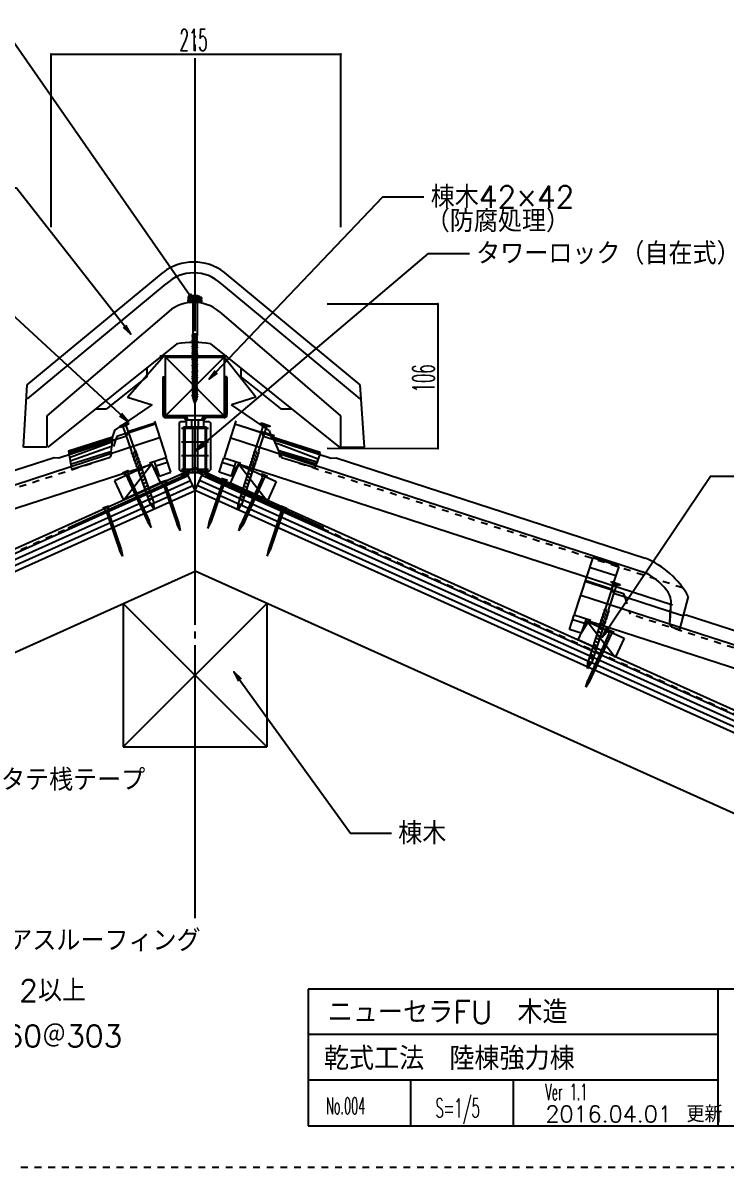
# Model space of a CAD drawing. Extents: x -1727 to 4652, y -2364 to 3340.
# Drawn here: x -845 to -331, y 0 to 838 of the extents above; entities that cross this region are included whole.
import ezdxf

# ---------------------------------------------------------------- set-up
doc = ezdxf.new("R2010")
doc.units = 0
doc.header["$LTSCALE"] = 5
for name, pattern in [('DASHDOT', [43, 40, -1, 1, -1]), ('DASHDOTX2', [63, 60, -1, 1, -1]), ('DASHED', [7, 6, -1]), ('DASHED2', [3, 2, -1]), ('DOT', [2, 1, -1])]:
    doc.linetypes.add(name, pattern=pattern)
for name, color, linetype in [('0-0', 7, 'CONTINUOUS'), ('0-1', 7, 'CONTINUOUS'), ('0-2', 7, 'CONTINUOUS'), ('0-3', 7, 'CONTINUOUS'), ('0-4', 7, 'CONTINUOUS'), ('0-A', 7, 'CONTINUOUS')]:
    doc.layers.add(name, color=color, linetype=linetype)
doc.styles.get("Standard").update_dxf_attribs({"font": 'txt.shx', "bigfont": 'extfont.shx'})

msp = doc.modelspace()

# ---------------------------------------------------------------- linework, layer by layer
at = {"layer": '0-0', "color": 7, "linetype": 'CONTINUOUS'}
for p, q in [((-636.506, 130.3427), (-636.506, 30.3427)), ((-36.506, 130.3427), (-636.506, 130.3427)), ((-336.506, 130.3427), (-336.506, 30.3427)), ((-336.506, 97.0093), (-636.506, 97.0093)), ((-336.506, 63.676), (-636.506, 63.676)), ((-561.506, 63.676), (-561.506, 30.3427)), ((-486.506, 63.676), (-486.506, 30.3427)), ((-636.506, 30.3427), (-36.506, 30.3427))]:
    msp.add_line(p, q, dxfattribs=at)
at = {"layer": '0-1', "color": 4, "linetype": 'DASHDOT'}
msp.add_line((-719.3386, 182.1867), (-719.3386, 828.4776), dxfattribs=at)
at = {"layer": '0-1', "color": 4, "linetype": 'CONTINUOUS'}
for p, q in [((-722.9117, 637.2697), (-724.0837, 636.8393)), ((-714.9115, 636.8709), (-723.9115, 636.8693)), ((-715.9118, 637.2709), (-722.9117, 637.2697)), ((-715.9118, 637.2709), (-714.7396, 636.8409)), ((-724.4115, 636.3694), (-724.4115, 636.1693)), ((-723.3365, 635.6694), (-724.3363, 635.1694)), ((-714.4864, 635.1712), (-724.3363, 635.1694)), ((-724.336, 633.6694), (-724.3363, 635.1694)), ((-714.4861, 633.6712), (-724.336, 633.6694)), ((-724.336, 633.6694), (-723.336, 633.1695)), ((-714.9113, 635.6709), (-723.9113, 635.6693)), ((-715.4859, 633.1709), (-723.336, 633.1695)), ((-721.2634, 634.9798), (-721.5623, 635.6697)), ((-721.0112, 634.3999), (-721.1361, 634.69)), ((-721.0112, 633.9898), (-721.0112, 634.3999)), ((-721.011, 633.1699), (-721.0111, 633.8299)), ((-721.011, 633.1699), (-721.007, 610.1698)), ((-717.8111, 634.4005), (-717.6411, 634.7905)), ((-717.8111, 634.1605), (-717.8111, 634.4005)), ((-717.8109, 633.1705), (-717.8111, 633.8506)), ((-717.8109, 633.1705), (-717.8068, 609.7204)), ((-717.5464, 635.0104), (-717.2603, 635.6705)), ((-715.4864, 635.6708), (-714.4864, 635.1712)), ((-714.4861, 633.6712), (-715.4859, 633.1709)), ((-714.4864, 635.1712), (-714.4861, 633.6712)), ((-714.4116, 636.3712), (-714.4116, 636.1711)), ((-721.3567, 609.8398), (-720.9419, 610.09)), ((-721.3567, 609.7498), (-720.3388, 610.0001)), ((-721.3567, 609.7498), (-721.3567, 609.8398)), ((-720.8688, 609.4601), (-721.3567, 609.7498)), ((-721.3565, 608.53), (-717.4566, 609.3107)), ((-721.3565, 608.6299), (-720.8687, 608.9099)), ((-721.3565, 608.53), (-721.3565, 608.6299)), ((-721.3565, 608.53), (-720.8686, 608.2499)), ((-721.3562, 606.9799), (-717.4563, 607.7606)), ((-721.3562, 607.0798), (-720.8685, 607.3601)), ((-721.3562, 606.9799), (-721.3562, 607.0798)), ((-721.3562, 606.9799), (-720.8684, 606.7001)), ((-721.356, 605.53), (-720.8682, 605.81)), ((-721.3559, 605.4298), (-721.356, 605.53)), ((-721.3559, 605.4298), (-717.4561, 606.2105)), ((-721.3559, 605.4298), (-720.8681, 605.15)), ((-721.3557, 603.88), (-717.4558, 604.6607)), ((-721.3557, 603.9799), (-720.8679, 604.2599)), ((-721.3557, 603.88), (-721.3557, 603.9799)), ((-721.3557, 603.88), (-720.8678, 603.5999)), ((-721.007, 610.1698), (-720.9419, 610.09)), ((-720.5737, 610.0001), (-720.9419, 610.09)), ((-720.8687, 608.9099), (-720.8689, 609.8)), ((-720.8688, 609.4601), (-719.8489, 610.0002)), ((-717.9439, 609.6904), (-720.8687, 608.9099)), ((-720.8686, 608.2499), (-717.9438, 609.0304)), ((-720.8685, 607.3601), (-720.8686, 608.2499)), ((-717.9436, 608.1406), (-720.8685, 607.3601)), ((-720.8684, 606.7001), (-717.9435, 607.4806)), ((-720.8682, 605.81), (-720.8684, 606.7001)), ((-717.9433, 606.5905), (-720.8682, 605.81)), ((-720.8681, 605.15), (-717.9432, 605.9305)), ((-720.8679, 604.2599), (-720.8681, 605.15)), ((-717.9431, 605.0404), (-720.8679, 604.2599)), ((-720.8678, 603.5999), (-717.943, 604.3804)), ((-720.8677, 602.7101), (-720.8678, 603.5999)), ((-717.9428, 603.4906), (-720.8677, 602.7101)), ((-717.8068, 610.0006), (-720.5737, 610.0001)), ((-717.9439, 609.6904), (-717.4566, 609.4106)), ((-717.4566, 609.3107), (-717.9438, 609.0304)), ((-717.9436, 608.1406), (-717.9438, 609.0304)), ((-717.9436, 608.1406), (-717.4564, 607.8605)), ((-717.4563, 607.7606), (-717.9435, 607.4806)), ((-717.9433, 606.5905), (-717.9435, 607.4806)), ((-717.9433, 606.5905), (-717.4561, 606.3107)), ((-717.4561, 606.2105), (-717.9432, 605.9305)), ((-717.9431, 605.0404), (-717.9432, 605.9305)), ((-717.9431, 605.0404), (-717.4558, 604.7606)), ((-717.4558, 604.6607), (-717.943, 604.3804)), ((-717.9428, 603.4906), (-717.943, 604.3804)), ((-717.9428, 603.4906), (-717.4555, 603.2105)), ((-717.4566, 609.4106), (-717.4566, 609.3107)), ((-717.4564, 607.8605), (-717.4563, 607.7606)), ((-717.4561, 606.3107), (-717.4561, 606.2105)), ((-717.4558, 604.7606), (-717.4558, 604.6607)), ((-721.3554, 602.3299), (-717.4555, 603.1106)), ((-721.3554, 602.4298), (-720.8677, 602.7101)), ((-721.3554, 602.3299), (-721.3554, 602.4298)), ((-721.3554, 602.3299), (-720.8675, 602.0501)), ((-721.3551, 600.7798), (-717.4553, 601.5605)), ((-721.3551, 600.88), (-720.8674, 601.16)), ((-721.3551, 600.7798), (-721.3551, 600.88)), ((-721.3551, 600.7798), (-720.8673, 600.5)), ((-721.3549, 599.3299), (-720.8671, 599.6099)), ((-721.3548, 599.23), (-721.3549, 599.3299)), ((-721.3548, 599.23), (-717.455, 600.0107)), ((-721.3548, 599.23), (-720.867, 598.9499)), ((-721.3546, 597.6799), (-717.4547, 598.4606)), ((-721.3546, 597.7798), (-720.8668, 598.0601)), ((-721.3546, 597.6799), (-721.3546, 597.7798)), ((-721.3546, 597.6799), (-720.8667, 597.4001)), ((-721.3543, 596.1298), (-717.4544, 596.9105)), ((-721.3543, 596.23), (-720.8666, 596.51)), ((-721.3543, 596.1298), (-721.3543, 596.23)), ((-721.3543, 596.1298), (-720.8664, 595.85)), ((-721.354, 594.58), (-717.4542, 595.3607)), ((-721.354, 594.6799), (-720.8663, 594.9599)), ((-720.8675, 602.0501), (-717.9427, 602.8306)), ((-720.8674, 601.16), (-720.8675, 602.0501)), ((-717.9425, 601.9405), (-720.8674, 601.16)), ((-720.8673, 600.5), (-717.9424, 601.2805)), ((-720.8671, 599.6099), (-720.8673, 600.5)), ((-717.9422, 600.3904), (-720.8671, 599.6099)), ((-720.867, 598.9499), (-717.9421, 599.7304)), ((-720.8668, 598.0601), (-720.867, 598.9499)), ((-717.942, 598.8406), (-720.8668, 598.0601)), ((-720.8667, 597.4001), (-717.9419, 598.1806)), ((-720.8666, 596.51), (-720.8667, 597.4001)), ((-717.9417, 597.2905), (-720.8666, 596.51)), ((-720.8664, 595.85), (-717.9416, 596.6305)), ((-720.8663, 594.9599), (-720.8664, 595.85)), ((-717.9414, 595.7404), (-720.8663, 594.9599)), ((-720.8662, 594.2999), (-717.9413, 595.0804)), ((-717.4555, 603.1106), (-717.9427, 602.8306)), ((-717.9425, 601.9405), (-717.9427, 602.8306)), ((-717.9425, 601.9405), (-717.4553, 601.6607)), ((-717.4553, 601.5605), (-717.9424, 601.2805)), ((-717.9422, 600.3904), (-717.9424, 601.2805)), ((-717.9422, 600.3904), (-717.455, 600.1007)), ((-717.455, 600.0107), (-717.9421, 599.7304)), ((-717.942, 598.8406), (-717.9421, 599.7304)), ((-717.942, 598.8406), (-717.4547, 598.5506)), ((-717.4547, 598.4606), (-717.9419, 598.1806)), ((-717.9417, 597.2905), (-717.9419, 598.1806)), ((-717.9417, 597.2905), (-717.4544, 597.0005)), ((-717.4544, 596.9105), (-717.9416, 596.6305)), ((-717.9414, 595.7404), (-717.9416, 596.6305)), ((-717.9414, 595.7404), (-717.4542, 595.4507)), ((-717.4542, 595.3607), (-717.9413, 595.0804)), ((-717.9412, 594.1906), (-717.9413, 595.0804)), ((-717.4555, 603.2105), (-717.4555, 603.1106)), ((-717.4553, 601.6607), (-717.4553, 601.5605)), ((-717.455, 600.1007), (-717.455, 600.0107)), ((-717.4547, 598.5506), (-717.4547, 598.4606)), ((-717.4544, 597.0005), (-717.4544, 596.9105)), ((-717.4542, 595.4507), (-717.4542, 595.3607)), ((-721.354, 594.58), (-721.354, 594.6799)), ((-721.354, 594.58), (-720.8662, 594.2999)), ((-721.3538, 593.1298), (-720.866, 593.4101)), ((-721.3537, 593.0299), (-721.3538, 593.1298)), ((-721.3537, 593.0299), (-717.4539, 593.8106)), ((-721.3537, 593.0299), (-720.8659, 592.7501)), ((-721.3535, 591.4798), (-717.4536, 592.2605)), ((-721.3535, 591.58), (-720.8657, 591.86)), ((-721.3535, 591.4798), (-721.3535, 591.58)), ((-721.3535, 591.4798), (-720.8656, 591.2)), ((-721.3532, 589.93), (-717.4533, 590.7107)), ((-721.3532, 590.0299), (-720.8655, 590.3099)), ((-721.3532, 589.93), (-721.3532, 590.0299)), ((-721.3532, 589.93), (-720.8654, 589.6499)), ((-721.3529, 588.3799), (-717.4531, 589.1606)), ((-721.3529, 588.4798), (-720.8652, 588.7601)), ((-721.3529, 588.3799), (-721.3529, 588.4798)), ((-721.3529, 588.3799), (-720.8651, 588.1001)), ((-721.3527, 586.8298), (-717.4528, 587.6105)), ((-721.3527, 586.93), (-720.8649, 587.21)), ((-721.3527, 586.8298), (-721.3527, 586.93)), ((-721.3527, 586.8298), (-720.8648, 586.55)), ((-720.866, 593.4101), (-720.8662, 594.2999)), ((-717.9412, 594.1906), (-720.866, 593.4101)), ((-720.8659, 592.7501), (-717.941, 593.5306)), ((-720.8657, 591.86), (-720.8659, 592.7501)), ((-717.9409, 592.6405), (-720.8657, 591.86)), ((-720.8656, 591.2), (-717.9408, 591.9706)), ((-720.8655, 590.3099), (-720.8656, 591.2)), ((-717.9406, 591.0805), (-720.8655, 590.3099)), ((-720.8654, 589.6499), (-717.9405, 590.4205)), ((-720.8652, 588.7601), (-720.8654, 589.6499)), ((-717.9403, 589.5304), (-720.8652, 588.7601)), ((-720.8651, 588.1001), (-717.9402, 588.8704)), ((-720.8649, 587.21), (-720.8651, 588.1001)), ((-717.9401, 587.9806), (-720.8649, 587.21)), ((-720.8648, 586.55), (-717.9399, 587.3206)), ((-720.8646, 585.6599), (-720.8648, 586.55)), ((-717.9412, 594.1906), (-717.4539, 593.9006)), ((-717.4539, 593.8106), (-717.941, 593.5306)), ((-717.9409, 592.6405), (-717.941, 593.5306)), ((-717.9409, 592.6405), (-717.4536, 592.3505)), ((-717.4536, 592.2605), (-717.9408, 591.9706)), ((-717.9406, 591.0805), (-717.9408, 591.9706)), ((-717.9406, 591.0805), (-717.4534, 590.8007)), ((-717.4533, 590.7107), (-717.9405, 590.4205)), ((-717.9403, 589.5304), (-717.9405, 590.4205)), ((-717.9403, 589.5304), (-717.4531, 589.2506)), ((-717.4531, 589.1606), (-717.9402, 588.8704)), ((-717.9401, 587.9806), (-717.9402, 588.8704)), ((-717.9401, 587.9806), (-717.4528, 587.7005)), ((-717.4528, 587.6105), (-717.9399, 587.3206)), ((-717.9398, 586.4305), (-717.9399, 587.3206)), ((-717.4539, 593.9006), (-717.4539, 593.8106)), ((-717.4536, 592.3505), (-717.4536, 592.2605)), ((-717.4534, 590.8007), (-717.4533, 590.7107)), ((-717.4531, 589.2506), (-717.4531, 589.1606)), ((-717.4528, 587.7005), (-717.4528, 587.6105)), ((-721.3524, 585.28), (-717.4525, 586.0607)), ((-721.3524, 585.3799), (-720.8646, 585.6599)), ((-721.3524, 585.28), (-721.3524, 585.3799)), ((-721.3524, 585.28), (-720.8645, 584.9999)), ((-717.4523, 584.6006), (-721.3521, 583.8298)), ((-721.3521, 583.8298), (-720.8644, 584.1101)), ((-721.3521, 583.7299), (-721.3521, 583.8298)), ((-721.3521, 583.7299), (-720.8643, 583.4501)), ((-717.452, 583.0505), (-721.3519, 582.28)), ((-721.3519, 582.28), (-720.8641, 582.56)), ((-721.3518, 582.1798), (-721.3519, 582.28)), ((-721.3518, 582.1798), (-720.864, 581.9)), ((-721.3516, 580.63), (-717.4517, 581.4005)), ((-721.3516, 580.7299), (-720.8638, 581.0099)), ((-721.3516, 580.63), (-721.3516, 580.7299)), ((-721.3516, 580.63), (-720.8637, 580.3499)), ((-721.3513, 579.0799), (-717.4514, 579.8507)), ((-721.3513, 579.1798), (-720.8636, 579.4601)), ((-721.3513, 579.0799), (-721.3513, 579.1798)), ((-721.3513, 579.0799), (-720.8634, 578.8001)), ((-717.4512, 578.4005), (-721.351, 577.63)), ((-717.9398, 586.4305), (-720.8646, 585.6599)), ((-720.8645, 584.9999), (-717.9397, 585.7705)), ((-720.8644, 584.1101), (-720.8645, 584.9999)), ((-717.9395, 584.8804), (-720.8644, 584.1101)), ((-720.8643, 583.4501), (-717.9394, 584.2204)), ((-720.8641, 582.56), (-720.8643, 583.4501)), ((-717.9392, 583.3306), (-720.8641, 582.56)), ((-720.864, 581.9), (-717.9391, 582.6706)), ((-720.8638, 581.0099), (-720.864, 581.9)), ((-717.939, 581.7805), (-720.8638, 581.0099)), ((-720.8637, 580.3499), (-717.9388, 581.1205)), ((-720.8636, 579.4601), (-720.8637, 580.3499)), ((-717.9387, 580.2304), (-720.8636, 579.4601)), ((-720.8634, 578.8001), (-717.9386, 579.5704)), ((-720.8633, 577.91), (-720.8634, 578.8001)), ((-717.9384, 578.6806), (-720.8633, 577.91)), ((-717.9398, 586.4305), (-717.4525, 586.1507)), ((-717.4525, 586.0607), (-717.9397, 585.7705)), ((-717.9395, 584.8804), (-717.9397, 585.7705)), ((-717.9395, 584.8804), (-717.4523, 584.6006)), ((-717.4522, 584.5106), (-717.9394, 584.2204)), ((-717.9392, 583.3306), (-717.9394, 584.2204)), ((-717.9392, 583.3306), (-717.452, 583.0505)), ((-717.452, 582.9506), (-717.9391, 582.6706)), ((-717.939, 581.7805), (-717.9391, 582.6706)), ((-717.939, 581.7805), (-717.4517, 581.5007)), ((-717.4517, 581.4005), (-717.9388, 581.1205)), ((-717.9387, 580.2304), (-717.9388, 581.1205)), ((-717.9387, 580.2304), (-717.4514, 579.9506)), ((-717.4514, 579.8507), (-717.9386, 579.5704)), ((-717.9384, 578.6806), (-717.9386, 579.5704)), ((-717.9384, 578.6806), (-717.4512, 578.4005)), ((-717.4511, 578.3006), (-717.9383, 578.0206)), ((-717.4525, 586.1507), (-717.4525, 586.0607)), ((-717.4523, 584.6006), (-717.4522, 584.5106)), ((-717.452, 583.0505), (-717.452, 582.9506)), ((-717.4517, 581.5007), (-717.4517, 581.4005)), ((-717.4514, 579.9506), (-717.4514, 579.8507)), ((-717.4512, 578.4005), (-717.4511, 578.3006)), ((-721.351, 577.63), (-720.8633, 577.91)), ((-721.351, 577.5298), (-721.351, 577.63)), ((-721.351, 577.5298), (-720.8632, 577.25)), ((-717.4509, 576.8507), (-721.3508, 576.0799)), ((-721.3508, 576.0799), (-720.863, 576.3599)), ((-721.3507, 575.98), (-721.3508, 576.0799)), ((-721.3507, 575.98), (-720.8629, 575.6999)), ((-717.4506, 575.3006), (-721.3505, 574.5298)), ((-721.3505, 574.5298), (-720.8627, 574.8101)), ((-721.3505, 574.4299), (-721.3505, 574.5298)), ((-721.3505, 574.4299), (-720.8626, 574.1501)), ((-717.4503, 573.7505), (-721.3502, 572.98)), ((-721.3502, 572.98), (-720.8625, 573.26)), ((-721.3502, 572.8798), (-721.3502, 572.98)), ((-721.3502, 572.8798), (-720.8623, 572.6)), ((-721.3499, 571.33), (-717.4501, 572.1005)), ((-721.3499, 571.4299), (-720.8622, 571.7099)), ((-721.3499, 571.33), (-721.3499, 571.4299)), ((-721.3499, 571.33), (-720.8621, 571.0499)), ((-721.3497, 569.8798), (-720.8619, 570.1601)), ((-721.3496, 569.7799), (-721.3497, 569.8798)), ((-721.3496, 569.7799), (-717.4498, 570.5507)), ((-720.8632, 577.25), (-717.9383, 578.0206)), ((-720.863, 576.3599), (-720.8632, 577.25)), ((-717.9381, 577.1305), (-720.863, 576.3599)), ((-720.8629, 575.6999), (-717.938, 576.4705)), ((-720.8627, 574.8101), (-720.8629, 575.6999)), ((-717.9379, 575.5804), (-720.8627, 574.8101)), ((-720.8626, 574.1501), (-717.9378, 574.9204)), ((-720.8625, 573.26), (-720.8626, 574.1501)), ((-717.9376, 574.0306), (-720.8625, 573.26)), ((-720.8623, 572.6), (-717.9375, 573.3706)), ((-720.8622, 571.7099), (-720.8623, 572.6)), ((-717.9373, 572.4805), (-720.8622, 571.7099)), ((-720.8621, 571.0499), (-717.9372, 571.8205)), ((-720.8619, 570.1601), (-720.8621, 571.0499)), ((-717.937, 570.9304), (-720.8619, 570.1601)), ((-720.8618, 569.5001), (-717.9369, 570.2704)), ((-717.9381, 577.1305), (-717.9383, 578.0206)), ((-717.9381, 577.1305), (-717.4509, 576.8507)), ((-717.4509, 576.7505), (-717.938, 576.4705)), ((-717.9379, 575.5804), (-717.938, 576.4705)), ((-717.9379, 575.5804), (-717.4506, 575.3006)), ((-717.4506, 575.2007), (-717.9378, 574.9204)), ((-717.9376, 574.0306), (-717.9378, 574.9204)), ((-717.9376, 574.0306), (-717.4503, 573.7505)), ((-717.4503, 573.6506), (-717.9375, 573.3706)), ((-717.9373, 572.4805), (-717.9375, 573.3706)), ((-717.9373, 572.4805), (-717.4501, 572.2007)), ((-717.4501, 572.1005), (-717.9372, 571.8205)), ((-717.937, 570.9304), (-717.9372, 571.8205)), ((-717.937, 570.9304), (-717.4498, 570.6506)), ((-717.4498, 570.5507), (-717.9369, 570.2704)), ((-717.9368, 569.3806), (-717.9369, 570.2704)), ((-717.4509, 576.8507), (-717.4509, 576.7505)), ((-717.4506, 575.3006), (-717.4506, 575.2007)), ((-717.4503, 573.7505), (-717.4503, 573.6506)), ((-717.4501, 572.2007), (-717.4501, 572.1005)), ((-717.4498, 570.6506), (-717.4498, 570.5507)), ((-721.3496, 569.7799), (-720.8618, 569.5001)), ((-717.4495, 569.0006), (-721.3494, 568.2298)), ((-721.3494, 568.33), (-720.8586, 568.61)), ((-721.3494, 568.2298), (-721.3494, 568.33)), ((-721.3494, 568.2298), (-720.8603, 567.95)), ((-717.4492, 567.4505), (-721.3491, 566.68)), ((-721.3491, 566.77), (-720.8584, 567.0599)), ((-721.3491, 566.68), (-721.3491, 566.77)), ((-721.3491, 566.68), (-720.86, 566.3999)), ((-721.3488, 565.1299), (-717.449, 565.9007)), ((-721.3488, 565.2199), (-720.8581, 565.5101)), ((-721.3488, 565.1299), (-721.3488, 565.2199)), ((-721.3488, 565.1299), (-720.8598, 564.8501)), ((-721.2226, 563.6098), (-720.7347, 563.33)), ((-717.4487, 564.3506), (-721.2118, 563.5999)), ((-720.8608, 563.96), (-721.2118, 563.6998)), ((-721.2118, 563.5999), (-721.2118, 563.6998)), ((-720.8616, 568.61), (-720.8618, 569.5001)), ((-717.9368, 569.3806), (-720.8616, 568.61)), ((-720.8615, 567.95), (-717.9367, 568.7206)), ((-720.8615, 567.95), (-720.8614, 567.0599)), ((-717.9365, 567.8305), (-720.8614, 567.0599)), ((-720.8612, 566.3999), (-717.9364, 567.1705)), ((-720.8612, 566.3999), (-720.8611, 565.5101)), ((-720.8611, 565.5101), (-717.9362, 566.2804)), ((-720.861, 564.8501), (-717.9361, 565.6204)), ((-720.8608, 563.96), (-720.861, 564.8501)), ((-717.936, 564.7306), (-720.8608, 563.96)), ((-720.7356, 563.33), (-717.9358, 564.0706)), ((-720.3844, 562.3601), (-720.7356, 563.33)), ((-720.3844, 562.3601), (-720.5554, 562.1801)), ((-720.5173, 562.0901), (-720.5554, 562.1801)), ((-717.7664, 562.7905), (-720.5173, 562.0901)), ((-720.1023, 561.5901), (-720.5173, 562.0901)), ((-718.1337, 563.1303), (-720.3844, 562.3601)), ((-718.4584, 562.3905), (-720.1023, 561.5901)), ((-719.3979, 559.6603), (-720.1023, 561.5901)), ((-718.3865, 562.4403), (-719.3979, 559.6603)), ((-717.7664, 562.7905), (-718.4584, 562.3905)), ((-717.9966, 563.5105), (-718.1337, 563.1303)), ((-717.7235, 562.9006), (-718.1337, 563.1303)), ((-717.4495, 569.0006), (-717.9406, 568.7206)), ((-717.4492, 567.4505), (-717.9403, 567.1705)), ((-717.449, 565.9007), (-717.94, 565.6204)), ((-717.4487, 564.3506), (-717.9397, 564.0706)), ((-717.4495, 569.1005), (-717.9377, 569.3806)), ((-717.4493, 567.5507), (-717.9374, 567.8305)), ((-717.449, 566.0006), (-717.9371, 566.2804)), ((-717.4487, 564.4505), (-717.9369, 564.7306)), ((-717.9365, 567.8305), (-717.9367, 568.7206)), ((-717.9362, 566.2804), (-717.9364, 567.1705)), ((-717.936, 564.7306), (-717.9361, 565.6204)), ((-717.9358, 564.0706), (-717.9358, 563.8504)), ((-717.7235, 562.9006), (-717.7664, 562.7905)), ((-717.4495, 569.1005), (-717.4495, 569.0006)), ((-717.4493, 567.5507), (-717.4492, 567.4505)), ((-717.449, 566.0006), (-717.449, 565.9007)), ((-717.4487, 564.4505), (-717.4487, 564.3506)), ((-719.3979, 559.6603), (-719.0229, 560.1704)), ((-719.0229, 560.1704), (-719.092, 560.5004)), ((-768.0865, 544.9639), (-774.5138, 542.6828)), ((-767.8225, 544.2203), (-768.0865, 544.9639)), ((-671.1924, 544.1903), (-670.9492, 544.941)), ((-670.9492, 544.941), (-664.4609, 542.8396)), ((-774.5138, 542.6828), (-774.2498, 541.9391)), ((-774.2498, 541.9391), (-767.8225, 544.2203)), ((-772.0735, 542.3335), (-772.7973, 542.4546)), ((-772.0735, 542.3335), (-772.7973, 542.4546)), ((-769.7597, 543.1547), (-772.0735, 542.3335)), ((-765.5857, 524.0541), (-772.0735, 542.3335)), ((-769.7597, 543.1547), (-769.2751, 543.7048)), ((-763.2722, 524.8762), (-769.7597, 543.1547)), ((-675.2025, 524.7271), (-669.2263, 543.179)), ((-672.867, 523.9696), (-666.8906, 542.4225)), ((-664.7041, 542.0889), (-671.1924, 544.1903)), ((-669.2263, 543.179), (-669.7261, 543.7154)), ((-669.2263, 543.179), (-666.8906, 542.4225)), ((-666.8906, 542.4225), (-666.1704, 542.5638)), ((-666.8906, 542.4225), (-666.1704, 542.5638)), ((-664.4609, 542.8396), (-664.7041, 542.0889)), ((-765.5396, 524.1238), (-765.8719, 523.3881)), ((-763.2722, 524.8762), (-765.0237, 520.9982)), ((-762.4213, 522.4788), (-764.1728, 518.6009)), ((-762.4213, 522.4788), (-764.1728, 518.6009)), ((-761.5705, 520.0816), (-763.322, 516.2037)), ((-761.5705, 520.0816), (-763.322, 516.2037)), ((-676.7701, 519.8869), (-674.9113, 516.0593)), ((-676.7701, 519.8869), (-674.9113, 516.0593)), ((-675.9863, 522.307), (-674.1275, 518.4793)), ((-675.9863, 522.307), (-674.1275, 518.4793)), ((-675.2025, 524.7271), (-673.3438, 520.8993)), ((-672.9151, 524.0381), (-672.5624, 523.3119)), ((-760.7196, 517.6843), (-762.4711, 513.8063)), ((-760.7196, 517.6843), (-762.4711, 513.8063)), ((-759.8688, 515.2869), (-761.6203, 511.409)), ((-759.8688, 515.2869), (-761.6203, 511.409)), ((-761.4483, 510.4417), (-758.0235, 511.6572)), ((-761.3757, 511.4674), (-752.1401, 485.4458)), ((-757.9884, 511.3824), (-761.0402, 509.3206)), ((-759.0179, 512.8896), (-759.8706, 511.0016)), ((-759.0179, 512.8896), (-759.8706, 511.0016)), ((-758.7484, 512.3999), (-749.5127, 486.3783)), ((-679.3773, 512.1296), (-687.8851, 485.8611)), ((-676.7251, 511.2706), (-685.2328, 485.0021)), ((-676.6239, 510.2474), (-680.0812, 511.3671)), ((-679.1215, 512.6267), (-678.2166, 510.7632)), ((-679.1215, 512.6267), (-678.2166, 510.7632)), ((-678.3377, 515.0467), (-676.479, 511.2191)), ((-678.3377, 515.0467), (-676.479, 511.2191)), ((-677.5539, 517.4669), (-675.6952, 513.6391)), ((-677.5539, 517.4669), (-675.6952, 513.6391)), ((-772.4116, 508.4082), (-768.0468, 510.4054)), ((-772.4116, 508.4082), (-770.0336, 507.2969)), ((-770.0336, 507.2969), (-754.2229, 472.7423)), ((-768.7605, 507.8794), (-768.0468, 510.4054)), ((-768.7605, 507.8794), (-752.9498, 473.3248)), ((-757.1486, 509.0164), (-760.2005, 506.9546)), ((-756.3089, 506.6504), (-759.3607, 504.5886)), ((-755.4691, 504.2844), (-758.521, 502.2227)), ((-669.9324, 505.2231), (-685.7431, 470.6685)), ((-668.6594, 504.6406), (-684.4701, 470.086)), ((-682.4294, 503.926), (-679.3213, 501.9501)), ((-681.6558, 506.3145), (-678.5478, 504.3385)), ((-680.8823, 508.7029), (-677.7742, 506.7269)), ((-680.1087, 511.0914), (-677.0006, 509.1154)), ((-666.2814, 505.7519), (-670.6461, 507.7491)), ((-669.9324, 505.2231), (-670.6461, 507.7491)), ((-666.2814, 505.7519), (-668.6594, 504.6406)), ((-754.6294, 501.9184), (-757.6813, 499.8567)), ((-753.7896, 499.5524), (-756.8415, 497.4907)), ((-752.9499, 497.1865), (-756.0018, 495.1247)), ((-752.1102, 494.8205), (-755.162, 492.7587)), ((-742.456, 499.9921), (-732.4956, 470.6362)), ((-741.1309, 500.443), (-731.1706, 471.0861)), ((-699.0785, 502.0577), (-709.0441, 472.7026)), ((-697.7535, 501.6066), (-707.7192, 472.2525)), ((-685.5236, 494.3723), (-682.4156, 492.3963)), ((-684.7501, 496.7608), (-681.642, 494.7848)), ((-683.9765, 499.1491), (-680.8684, 497.1732)), ((-683.203, 501.5376), (-680.0949, 499.5617)), ((-751.2704, 492.4545), (-754.3223, 490.3927)), ((-750.4307, 490.0885), (-753.4825, 488.0267)), ((-749.2225, 481.6192), (-749.5976, 486.3479)), ((-687.0708, 489.5954), (-683.9627, 487.6194)), ((-686.2972, 491.9839), (-683.1891, 490.0079)), ((-784.6667, 481.1867), (-774.7063, 451.8308)), ((-783.3416, 481.6376), (-773.3813, 452.2807)), ((-749.2225, 481.6192), (-751.9114, 485.5267)), ((-750.4852, 485.177), (-749.2225, 481.6192)), ((-688.0428, 481.0958), (-687.7994, 485.833)), ((-688.0428, 481.0958), (-685.4636, 485.0766)), ((-686.8796, 484.6873), (-688.0428, 481.0958)), ((-655.6773, 481.7202), (-665.643, 452.3651)), ((-654.3523, 481.2691), (-664.318, 451.915)), ((-754.2229, 472.7423), (-751.506, 468.4869)), ((-751.506, 468.4869), (-752.9498, 473.3248)), ((-730.227, 466.126), (-732.4956, 470.6362)), ((-731.1706, 471.0861), (-730.227, 466.126)), ((-709.0441, 472.7026), (-709.9886, 467.7427)), ((-709.9886, 467.7427), (-707.7192, 472.2525)), ((-687.1869, 465.8306), (-685.7431, 470.6685)), ((-684.4701, 470.086), (-687.1869, 465.8306)), ((-772.4377, 447.3206), (-774.7063, 451.8308)), ((-773.3813, 452.2807), (-772.4377, 447.3206)), ((-665.643, 452.3651), (-666.5874, 447.4052)), ((-666.5874, 447.4052), (-664.318, 451.915)), ((-414.762, 428.1093), (-414.5138, 428.8583)), ((-408.2881, 425.964), (-414.762, 428.1093)), ((-414.5138, 428.8583), (-408.0399, 426.7131)), ((-412.8029, 427.0847), (-413.299, 427.6245)), ((-418.9038, 408.6736), (-412.8029, 427.0847)), ((-416.5735, 407.9004), (-410.4723, 426.3124)), ((-412.8029, 427.0847), (-410.4723, 426.3124)), ((-410.4723, 426.3124), (-409.7512, 426.4488)), ((-410.4723, 426.3124), (-409.7512, 426.4488)), ((-408.0399, 426.7131), (-408.2881, 425.964)), ((-420.5041, 403.8442), (-418.6713, 400.004)), ((-420.5041, 403.8442), (-418.6713, 400.004)), ((-419.7039, 406.2589), (-417.8711, 402.4187)), ((-419.7039, 406.2589), (-417.8711, 402.4187)), ((-418.9038, 408.6736), (-417.071, 404.8334)), ((-416.6211, 407.9692), (-416.2733, 407.2406)), ((-423.1637, 396.1047), (-431.8491, 369.8944)), ((-420.5174, 395.2278), (-429.2027, 369.0175)), ((-423.9021, 395.0714), (-420.8075, 393.0745)), ((-420.4231, 394.2039), (-423.8728, 395.347)), ((-422.9046, 396.6001), (-422.0123, 394.7305)), ((-422.9046, 396.6001), (-422.0123, 394.7305)), ((-422.1044, 399.0147), (-420.2716, 395.1746)), ((-422.1044, 399.0147), (-420.2716, 395.1746)), ((-421.3042, 401.4295), (-419.4715, 397.5893)), ((-421.3042, 401.4295), (-419.4715, 397.5893)), ((-416.0796, 390.9155), (-431.8903, 356.3609)), ((-414.8066, 390.333), (-430.6173, 355.7784)), ((-427.061, 385.5388), (-423.9663, 383.5419)), ((-426.2713, 387.922), (-423.1766, 385.9251)), ((-425.4816, 390.3051), (-422.3869, 388.3081)), ((-424.6919, 392.6883), (-421.5972, 390.6913)), ((-412.4286, 391.4443), (-416.7933, 393.4415)), ((-416.0796, 390.9155), (-416.7933, 393.4415)), ((-412.4286, 391.4443), (-414.8066, 390.333)), ((-429.4301, 378.3894), (-426.3355, 376.3924)), ((-428.6404, 380.7726), (-425.5458, 378.7756)), ((-427.8507, 383.1556), (-424.756, 381.1587)), ((-432.039, 365.1302), (-431.7636, 369.8657)), ((-432.039, 365.1302), (-429.433, 369.0934)), ((-430.8515, 368.7138), (-432.039, 365.1302)), ((-431.0095, 373.6231), (-427.9149, 371.6261)), ((-430.2198, 376.0062), (-427.1252, 374.0092)), ((-433.3342, 351.523), (-431.8903, 356.3609)), ((-430.6173, 355.7784), (-433.3342, 351.523))]:
    msp.add_line(p, q, dxfattribs=at)
at = {"layer": '0-1', "color": 7, "linetype": 'CONTINUOUS'}
for p, q in [((-768.6896, 563.8879), (-741.9528, 594.3539)), ((-745.1398, 594.1798), (-696.1443, 594.1843)), ((-697.9601, 593.1548), (-740.9601, 550.1548)), ((-740.9601, 593.1548), (-697.9601, 550.1548)), ((-674.7204, 563.8964), (-697.9601, 593.1548)), ((-768.6896, 563.8879), (-750.784, 558.2731)), ((-674.7204, 563.8964), (-692.625, 558.2784)), ((-778.3148, 539.4743), (-750.784, 558.2731)), ((-665.0907, 539.4846), (-692.625, 558.2784)), ((-778.3148, 539.4743), (-780.506, 532.9146)), ((-665.0907, 539.4846), (-663.198, 533.3571)), ((-812.0425, 524.4499), (-779.7387, 534.8288)), ((-812.0425, 523.7798), (-779.7387, 534.1587)), ((-812.0425, 522.9757), (-779.7387, 533.3546)), ((-810.7747, 519.7791), (-780.1666, 531.1505)), ((-779.7387, 533.3546), (-781.4082, 519.909)), ((-627.8062, 523.3354), (-663.666, 534.8393)), ((-627.8061, 522.6654), (-663.6658, 534.1692)), ((-627.806, 521.8612), (-663.6657, 533.3651)), ((-661.8995, 532.7621), (-655.9222, 519.6766)), ((-629.2666, 518.3842), (-659.4763, 530.0158)), ((-812.0425, 524.4499), (-809.7323, 511.1557)), ((-780.4509, 527.6443), (-810.6799, 517.031)), ((-810.3956, 514.7567), (-781.1142, 524.0433)), ((-809.7323, 511.1557), (-781.4082, 519.909)), ((-658.6685, 525.0077), (-629.105, 516.2841)), ((-630.7205, 514.6686), (-656.7299, 523.0692)), ((-655.9222, 519.6766), (-631.5282, 512.4069)), ((-627.8061, 522.6654), (-631.5282, 512.4069)), ((-628.0256, 521.9318), (-627.799, 523.382)), ((-1340.1951, 232.7497), (-719.9622, 511.8512)), ((-771.4431, 488.5403), (-750.8742, 515.0137)), ((-719.9622, 511.8512), (-727.4622, 508.4727)), ((-712.5374, 508.3105), (-719.9622, 511.8512)), ((-100.6841, 233.7409), (-718.7142, 511.8512)), ((-666.6947, 488.0236), (-687.2588, 514.5007)), ((-411.7733, 373.3018), (-432.6331, 399.7379))]:
    msp.add_line(p, q, dxfattribs=at)
at = {"layer": '0-1', "color": 3, "linetype": 'CONTINUOUS'}
for p, q in [((-740.9601, 550.1548), (-740.9601, 593.1548)), ((-740.9601, 593.1548), (-697.9601, 593.1548)), ((-697.9601, 593.1548), (-697.9601, 550.1548)), ((-697.9601, 550.1548), (-740.9601, 550.1548)), ((-719.3382, 436.3668), (-719.3382, 495.5823))]:
    msp.add_line(p, q, dxfattribs=at)
at = {"layer": '0-1', "color": 6, "linetype": 'CONTINUOUS'}
for p, q in [((-742.9578, 578.8352), (-742.9578, 551.0352)), ((-742.9578, 578.8352), (-741.9578, 578.8352)), ((-741.9578, 578.8352), (-741.9578, 551.0352)), ((-696.9578, 578.8352), (-696.9578, 551.0352)), ((-695.9578, 578.8352), (-696.9578, 578.8352)), ((-695.9578, 578.8352), (-695.9578, 551.0352)), ((-726.4578, 549.8352), (-740.7578, 549.8352)), ((-740.7578, 548.8352), (-726.4578, 548.8352)), ((-730.8578, 545.0352), (-729.8578, 546.0352)), ((-730.8578, 545.0352), (-730.8578, 510.5486)), ((-729.8578, 546.0352), (-725.8578, 546.0352)), ((-727.8578, 548.8352), (-725.8578, 546.8352)), ((-725.8578, 548.2352), (-725.8578, 542.1164)), ((-725.8578, 547.2352), (-713.0578, 547.2352)), ((-724.8578, 547.2352), (-724.8578, 548.2352)), ((-721.872, 547.2352), (-721.872, 542.1164)), ((-719.4578, 547.2352), (-719.4578, 511.3486)), ((-717.0436, 547.2352), (-717.0436, 542.1164)), ((-714.0578, 547.2352), (-714.0578, 548.2352)), ((-711.0578, 548.8352), (-713.0578, 546.8352)), ((-713.0578, 548.2352), (-713.0578, 542.1164)), ((-713.0578, 546.0352), (-709.0578, 546.0352)), ((-712.4578, 549.8352), (-698.1578, 549.8352)), ((-698.1578, 548.8352), (-712.4578, 548.8352)), ((-709.0578, 546.0352), (-708.0578, 545.0352)), ((-708.0578, 545.0352), (-708.0578, 510.5486)), ((-727.7374, 542.1164), (-711.1062, 542.1164)), ((-727.7374, 542.1164), (-727.7374, 508.6293)), ((-726.9218, 542.1164), (-726.9218, 506.9827)), ((-721.2804, 542.1164), (-721.2804, 508.9827)), ((-719.4218, 542.1164), (-719.4218, 508.9827)), ((-717.5632, 542.1164), (-717.5632, 508.9827)), ((-711.9218, 542.1164), (-711.9218, 506.9827)), ((-711.1062, 542.1164), (-711.1062, 508.6293)), ((-812.3111, 468.0388), (-726.5949, 506.8811)), ((-811.8985, 467.1282), (-725.7715, 506.1565)), ((-730.8578, 510.5486), (-729.8578, 509.5486)), ((-729.8578, 509.5486), (-727.7734, 509.5486)), ((-729.3818, 505.2657), (-726.9218, 509.983)), ((-727.7374, 508.6293), (-727.7119, 508.4679)), ((-726.9218, 508.9827), (-711.9218, 508.9827)), ((-725.8218, 508.7827), (-713.0218, 508.7827)), ((-725.3296, 509.3107), (-725.3296, 506.983)), ((-725.2383, 509.3923), (-725.2383, 506.9745)), ((-712.1149, 509.3571), (-712.1149, 507.0293)), ((-709.4618, 505.2657), (-711.9218, 509.983)), ((-711.9218, 509.3571), (-711.9218, 507.5042)), ((-625.677, 467.3135), (-711.8877, 506.1565)), ((-625.2663, 468.225), (-711.2356, 506.9593)), ((-711.1422, 509.5486), (-709.0578, 509.5486)), ((-711.1062, 508.6293), (-711.1317, 508.4679)), ((-711.0632, 509.3107), (-711.0632, 506.983)), ((-709.0578, 509.5486), (-708.0578, 510.5486)), ((-812.3056, 467.9209), (-811.8914, 467.011)), ((-625.2663, 468.225), (-625.677, 467.3135)), ((-625.2663, 468.225), (-625.677, 467.3135))]:
    msp.add_line(p, q, dxfattribs=at)
at = {"layer": '0-1', "color": 6, "linetype": 'DASHED'}
for p, q in [((-741.9578, 573.5352), (-742.9578, 573.5352)), ((-741.9578, 570.1352), (-742.9578, 570.1352)), ((-696.9578, 573.5352), (-695.9578, 573.5352)), ((-696.9578, 570.1352), (-695.9578, 570.1352)), ((-741.9578, 561.0352), (-742.9578, 561.0352)), ((-741.9578, 557.6352), (-742.9578, 557.6352)), ((-696.9578, 561.0352), (-695.9578, 561.0352)), ((-696.9578, 557.6352), (-695.9578, 557.6352)), ((-727.1507, 549.5423), (-725.1507, 547.5423)), ((-711.7649, 549.5423), (-713.7649, 547.5423)), ((-726.0913, 509.4827), (-725.8218, 509.4827))]:
    msp.add_line(p, q, dxfattribs=at)
at = {"layer": '0-1', "color": 6, "linetype": 'DASHDOTX2'}
for p, q in [((-709.5441, 540.9827), (-729.2995, 540.9827)), ((-710.6441, 540.9827), (-728.1995, 540.9827)), ((-709.5441, 530.9827), (-729.2995, 530.9827)), ((-710.6441, 530.9827), (-728.1995, 530.9827)), ((-709.5441, 520.9827), (-729.2995, 520.9827)), ((-710.6441, 520.9827), (-728.1995, 520.9827)), ((-709.5441, 510.9827), (-729.2995, 510.9827)), ((-710.6441, 510.9827), (-728.1995, 510.9827))]:
    msp.add_line(p, q, dxfattribs=at)
at = {"layer": '0-1', "color": 7, "linetype": 'DOT'}
for p in [(-1339.275, 230.7022), (-101.8653, 231.5565)]:
    msp.add_line(p, (-719.6209, 509.5433), dxfattribs=at)
at = {"layer": '0-1', "color": 4, "linetype": 'DASHED2'}
for p, q in [((-740.1637, 502.8819), (-744.7088, 501.3393)), ((-740.1637, 502.8819), (-741.1309, 500.443)), ((-742.456, 499.9921), (-744.7088, 501.3393))]:
    msp.add_line(p, q, dxfattribs=at)
at = {"layer": '0-1', "color": 4, "linetype": 'DOT'}
for p, q in [((-700.0452, 504.4968), (-695.5004, 502.9534)), ((-700.0452, 504.4968), (-699.0785, 502.0577)), ((-697.7535, 501.6066), (-695.5004, 502.9534)), ((-782.3744, 484.0765), (-786.9195, 482.5339)), ((-784.6667, 481.1867), (-786.9195, 482.5339)), ((-782.3744, 484.0765), (-783.3416, 481.6376)), ((-656.6441, 484.1593), (-655.6773, 481.7202)), ((-656.6441, 484.1593), (-652.0992, 482.6159)), ((-654.3523, 481.2691), (-652.0992, 482.6159))]:
    msp.add_line(p, q, dxfattribs=at)
at = {"layer": '0-1', "color": 3, "linetype": 'CONTINUOUS'}
for points in [[(-778.2229, 502.682), (-772.0565, 489.0077), (-744.7088, 501.3393), (-750.8742, 515.0137), (-778.2229, 502.682)], [(-659.9124, 502.1641), (-666.0812, 488.4909), (-693.4266, 500.8275), (-687.2588, 514.5007), (-659.9124, 502.1641)], [(-405.2844, 387.4062), (-411.4507, 373.7319), (-438.7984, 386.0636), (-432.6331, 399.7379), (-405.2844, 387.4062)]]:
    msp.add_lwpolyline(points, close=True, dxfattribs=at)
at = {"layer": '0-1', "color": 4, "linetype": 'CONTINUOUS'}
for centre, radius, start, end in [((-723.9114, 636.3695), 0.5001, 90.0101, 180.0101), ((-719.4104, 630.9103), 7.2555, 61.1686, 118.8521), ((-714.9114, 636.3711), 0.5001, 0.0101, 90.0101), ((-723.9114, 636.1694), 0.5001, 180.0101, 270.0101), ((-714.9114, 636.171), 0.5001, 270.0101, 360.0101), ((-718.9357, 563.8502), 0.9999, 340.0101, 360.0101), ((-763.575, 523.4642), 2.2981, 181.8988, 238.2004), ((-762.7268, 521.0744), 2.2981, 181.8988, 238.2004), ((-764.0337, 523.2562), 1.79, 334.2597, 424.8221), ((-763.1829, 520.8589), 1.79, 334.2597, 424.8221), ((-762.332, 518.4616), 1.79, 334.2597, 424.8221), ((-675.9638, 518.2888), 1.79, 116.7728, 207.3352), ((-675.18, 520.7089), 1.79, 116.7728, 207.3352), ((-674.3962, 523.1289), 1.79, 116.7728, 207.3352), ((-675.6419, 520.9115), 2.2981, 303.3945, 359.6961), ((-674.8605, 523.3241), 2.2981, 303.3945, 359.6961), ((-761.8759, 518.6771), 2.2981, 181.8988, 238.2004), ((-761.0251, 516.2798), 2.2981, 181.8988, 238.2004), ((-760.1742, 513.8824), 2.2981, 181.8988, 238.2004), ((-759.3233, 511.4852), 2.2981, 181.8988, 206.3532), ((-761.4812, 516.0643), 1.79, 334.2597, 424.8221), ((-760.6303, 513.667), 1.79, 334.2597, 424.8221), ((-759.7794, 511.2697), 1.79, 12.414, 64.8221), ((-678.3152, 511.0286), 1.79, 116.7728, 169.1809), ((-677.5314, 513.4486), 1.79, 116.7728, 207.3352), ((-676.7476, 515.8688), 1.79, 116.7728, 207.3352), ((-677.9933, 513.6513), 2.2981, 303.3945, 359.6961), ((-678.7771, 511.2313), 2.2981, 335.2417, 359.6961), ((-677.2095, 516.0715), 2.2981, 303.3945, 359.6961), ((-676.4257, 518.4915), 2.2981, 303.3945, 359.6961), ((-749.5424, 485.3842), 0.9653, 93.3096, 192.3788), ((-751.3476, 484.7435), 0.9653, 26.703, 125.7722), ((-687.8277, 484.8682), 0.9653, 349.2161, 448.2853), ((-686.0054, 484.278), 0.9653, 55.8227, 154.8919), ((-419.7086, 402.2407), 1.79, 116.3851, 206.9475), ((-418.9084, 404.6553), 1.79, 116.3851, 206.9475), ((-418.1083, 407.07), 1.79, 116.3851, 206.9475), ((-420.1691, 402.4465), 2.2981, 303.0068, 359.3084), ((-419.369, 404.8612), 2.2981, 303.0068, 359.3084), ((-418.5713, 407.2683), 2.2981, 303.0068, 359.3084), ((-422.1091, 394.9965), 1.79, 116.3851, 168.7932), ((-421.3089, 397.4112), 1.79, 116.3851, 206.9475), ((-420.5088, 399.826), 1.79, 116.3851, 206.9475), ((-421.7695, 397.617), 2.2981, 303.0068, 359.3084), ((-422.5696, 395.2023), 2.2981, 334.854, 359.3084), ((-420.9693, 400.0318), 2.2981, 303.0068, 359.3084), ((-431.7984, 368.9011), 0.9653, 348.8284, 447.8976), ((-429.9802, 368.2986), 0.9653, 55.435, 154.5042)]:
    msp.add_arc(centre, radius, start, end, dxfattribs=at)
at = {"layer": '0-1', "color": 6, "linetype": 'CONTINUOUS'}
for centre, radius, start, end in [((-740.7578, 551.0352), 2.2, 180, 270), ((-740.7578, 551.0352), 1.2, 180, 270), ((-726.4578, 548.2352), 1.6, 0, 90), ((-726.4578, 548.2352), 0.6, 0, 90), ((-712.4578, 548.2352), 1.6, 90, 180), ((-712.4578, 548.2352), 0.6, 90, 180), ((-698.1578, 551.0352), 1.2, 270, 360), ((-698.1578, 551.0352), 2.2, 270, 360), ((-726.9218, 506.983), 1, 304.9144, 360), ((-726.3296, 506.983), 1, 304.9144, 360), ((-707.4473, 507.9681), 3.7182, 172.2745, 210.0571), ((-710.0632, 506.983), 1, 180, 235.0856)]:
    msp.add_arc(centre, radius, start, end, dxfattribs=at)
at = {"layer": '0-1', "color": 6, "linetype": 'DASHED'}
for centre, radius, start, end in [((-727.8578, 548.8352), 1, 45, 90), ((-725.8578, 546.8352), 1, 0, 45), ((-711.0578, 548.8352), 1, 90, 135), ((-726.0913, 509.5327), 0.05, 206.8972, 270)]:
    msp.add_arc(centre, radius, start, end, dxfattribs=at)
at = {"layer": '0-2', "color": 2, "linetype": 'CONTINUOUS'}
for p, q in [((-842.1494, 572.7498), (-742.7464, 655.2038)), ((-598.5654, 572.8348), (-697.8784, 655.2138)), ((-842.0474, 562.5148), (-740.5424, 646.7118)), ((-598.5654, 562.5148), (-700.0694, 646.7118)), ((-738.5844, 626.6118), (-827.8064, 550.2048)), ((-701.6034, 626.5728), (-612.8064, 550.2828)), ((-732.5664, 602.9618), (-827.0094, 527.2048)), ((-708.0464, 602.9618), (-613.1184, 526.8158)), ((-754.7024, 578.7958), (-784.1114, 555.2048)), ((-754.7024, 585.2048), (-754.7024, 578.7958)), ((-685.9094, 585.2048), (-685.9094, 578.7958)), ((-685.9094, 578.7958), (-656.5004, 555.2048)), ((-844.9854, 527.2048), (-842.1494, 572.7498)), ((-595.3064, 527.2048), (-598.5654, 572.8348)), ((-792.1024, 555.2048), (-784.1114, 555.2048)), ((-656.5004, 555.2048), (-648.5094, 555.2048)), ((-827.8064, 550.2048), (-827.8064, 527.2048)), ((-748.6553, 544.8226), (-767.8654, 538.5919)), ((-749.1211, 546.2275), (-740.49, 519.6389)), ((-689.3669, 546.4926), (-698.091, 519.6332)), ((-612.8064, 550.2828), (-612.8064, 527.2048)), ((-748.3068, 544.2549), (-776.6555, 535.0524)), ((-769.4636, 535.2683), (-768.4109, 537.7123)), ((-768.4109, 537.7123), (-748.4491, 544.1869)), ((-768.099, 539.3121), (-767.6592, 537.9561)), ((-690.2699, 544.2478), (-661.9228, 535.0405)), ((-670.167, 537.7018), (-690.1277, 544.1797)), ((-670.7123, 538.5815), (-661.1178, 535.8176)), ((-669.1146, 535.2576), (-670.167, 537.7018)), ((-745.3466, 533.9675), (-1050.7014, 434.8452)), ((-769.4636, 535.2683), (-819.0138, 519.1968)), ((-776.6555, 535.0524), (-777.4767, 532.4357)), ((-693.2319, 533.9609), (-387.8939, 434.7868)), ((-669.1146, 535.2576), (-619.5672, 519.1777)), ((-661.9228, 535.0405), (-661.102, 532.4237)), ((-827.8064, 527.2048), (-844.9854, 527.2048)), ((-612.8064, 527.2048), (-595.3064, 527.2048)), ((-1068.9225, 411.6931), (-751.0536, 514.7931)), ((-822.5663, 519.4347), (-1048.7634, 446.0085)), ((-819.0138, 519.1968), (-822.5663, 519.4347)), ((-740.4363, 519.4738), (-752.7025, 515.492)), ((-745.7142, 505.9927), (-751.6792, 515.8241)), ((-749.1701, 516.6386), (-745.7142, 505.9927)), ((-739.5352, 516.0651), (-748.0832, 513.2903)), ((-736.9805, 508.8278), (-740.4363, 519.4738)), ((-701.6023, 508.8226), (-698.1446, 519.468)), ((-699.0464, 516.0595), (-690.4988, 513.2833)), ((-698.1446, 519.468), (-685.8791, 515.4841)), ((-689.4113, 516.6314), (-692.869, 505.986)), ((-692.869, 505.986), (-686.9024, 515.8165)), ((-369.6767, 411.6316), (-687.5281, 514.7855)), ((-619.5672, 519.1777), (-616.0147, 519.415)), ((-616.0147, 519.415), (-389.83, 445.9503)), ((-745.7142, 505.9927), (-736.9805, 508.8278)), ((-692.869, 505.986), (-701.6023, 508.8226)), ((-428.1814, 446.5033), (-441.7934, 404.5711)), ((-428.1944, 446.5075), (-408.9843, 440.2768)), ((-430.5151, 439.3525), (-411.305, 433.1218)), ((-409.1664, 439.7153), (-414.6242, 422.8883)), ((-433.9765, 429.1871), (-405.6279, 419.9846)), ((-413.8725, 422.6445), (-433.8343, 429.119)), ((-433.6281, 429.7548), (-414.418, 423.524)), ((-412.8197, 420.2004), (-413.8725, 422.6445)), ((-412.8197, 420.2004), (-363.2695, 404.129)), ((-405.6279, 419.9846), (-404.8067, 417.3679)), ((-436.9368, 418.8997), (-131.5819, 319.7774)), ((-370.9846, 414.9039), (-371.7835, 399.6166)), ((-358.2718, 417.8483), (-364.7607, 393.8094)), ((-445.3029, 393.76), (-441.847, 404.4059)), ((-441.847, 404.4059), (-429.5809, 400.4241)), ((-371.8491, 398.6422), (-371.3217, 408.5479)), ((-363.2695, 404.129), (-359.7171, 404.3669)), ((-359.7171, 404.3669), (-133.52, 330.9406)), ((-442.7482, 400.9973), (-434.2002, 398.2225)), ((-433.1133, 401.5708), (-436.5692, 390.9248)), ((-436.5692, 390.9248), (-430.6042, 400.7563)), ((-113.3608, 296.6253), (-431.2298, 399.7252)), ((-370.6039, 395.7364), (-364.7607, 393.8094)), ((-436.5692, 390.9248), (-445.3029, 393.76))]:
    msp.add_line(p, q, dxfattribs=at)
at = {"layer": '0-2', "color": 2, "linetype": 'DOT'}
for p, q in [((-777.4767, 532.4357), (-781.4082, 519.909)), ((-661.102, 532.4237), (-657.1726, 519.8963)), ((-1076.0414, 424.2671), (-781.4082, 519.909)), ((-362.5557, 424.2044), (-657.1726, 519.8963)), ((-404.8067, 417.3679), (-400.8751, 404.8412)), ((-106.2419, 309.1993), (-400.8751, 404.8412))]:
    msp.add_line(p, q, dxfattribs=at)
at = {"layer": '0-2', "color": 2, "linetype": 'CONTINUOUS'}
for centre, radius, start, end in [((-720.3054, 625.7108), 37.06, 52.7582, 127.267), ((-720.3064, 625.6278), 29.224, 46.1742, 133.826), ((-720.1174, 604.1578), 29.073, 50.4447, 129.436), ((-720.3064, 525.2638), 78.659, 81.0331, 98.9669), ((-413.7458, 387.3225), 63.3182, 28.8228, 67.8082), ((-406.5721, 398.2333), 40.5271, 36.9705, 67.9189), ((-382.4427, 414.6297), 11.4753, 2.3144, 44.0364), ((-368.7079, 398.4324), 3.202, 179.5926, 241.8283)]:
    msp.add_arc(centre, radius, start, end, dxfattribs=at)
at = {"layer": '0-3', "color": 7, "linetype": 'CONTINUOUS'}
for p, q in [((-824.6913, 688.4286), (-824.6798, 814.9219)), ((-824.6798, 814.9219), (-612.7128, 814.9027)), ((-612.7243, 688.4094), (-612.7128, 814.9027)), ((-622.64, 632.2504), (-541.5683, 632.243)), ((-541.5683, 632.243), (-541.5779, 526.3585)), ((-622.6496, 526.3659), (-541.5779, 526.3585))]:
    msp.add_line(p, q, dxfattribs=at)
for points in [[(-719.3386, 632.7803), (-862.3019, 837.9168), (-877.3019, 837.9168)], [(-766.3807, 609.8527), (-850.0798, 716.9715), (-900.0798, 716.976)], [(-708.9341, 576.8933), (-581.7874, 710.4778), (-551.7874, 710.4778)], [(-718.9691, 524.6334), (-548.5131, 669.0475), (-518.5131, 669.0475)], [(-768.3882, 545.9741), (-872.7578, 642.0838), (-922.7578, 642.0884)], [(-724.6523, 638.2187), (-719.3386, 632.7803), (-722.6013, 639.6481)], [(-771.9834, 614.9929), (-766.3807, 609.8527), (-770.0135, 616.5321)], [(-704.6687, 583.1877), (-708.9341, 576.8933), (-702.8579, 581.4641)], [(-774.7521, 550.1351), (-768.3882, 545.9741), (-773.0586, 551.9741)], [(-714.0547, 530.4352), (-718.9691, 524.6334), (-712.4387, 528.5278)], [(-421.1932, 388.1819), (-341.9174, 506.0244), (-311.9174, 506.0244)], [(-418.0441, 395.1025), (-421.1932, 388.1819), (-415.9698, 393.7071)], [(-690.8396, 362.7009), (-605.5779, 244.4713), (-575.5779, 244.4713)], [(-685.4389, 357.3489), (-690.8396, 362.7009), (-687.4666, 355.8866)]]:
    msp.add_lwpolyline(points, dxfattribs=at)
at = {"layer": '0-3', "color": 7}
for p in [(-824.6798, 814.9219), (-612.7128, 814.9027), (-541.5683, 632.243), (-541.5779, 526.3585)]:
    msp.add_point(p, dxfattribs=at)
at = {"layer": '0-4', "color": 4, "linetype": 'DASHDOT'}
msp.add_line((-719.3386, 182.1867), (-719.3386, 828.4776), dxfattribs=at)
at = {"layer": '0-4', "color": 3, "linetype": 'CONTINUOUS'}
for p, q in [((-1338.9629, 229.9135), (-724.2626, 506.5254)), ((-1337.3215, 226.2658), (-722.6211, 502.8777)), ((-719.3382, 495.5823), (-724.2626, 506.5254)), ((-719.3382, 495.5823), (-714.4347, 506.4793)), ((-103.5943, 227.2735), (-716.0553, 502.8777)), ((-101.9529, 230.9212), (-714.4139, 506.5254)), ((-1335.68, 222.6181), (-720.9797, 499.23)), ((-1335.5721, 218.2803), (-719.3382, 495.5823)), ((-105.6461, 219.4241), (-719.3382, 495.5823)), ((-719.3382, 436.3668), (-719.3382, 495.5823)), ((-105.2358, 223.6258), (-717.6968, 499.23)), ((-1315.2272, 168.2199), (-719.3382, 436.3668)), ((-127.8056, 170.1803), (-719.3382, 436.3668)), ((-771.8382, 412.7421), (-771.8382, 307.7421)), ((-666.8382, 412.7421), (-666.8382, 307.7421)), ((-771.8382, 307.7421), (-666.8382, 307.7421))]:
    msp.add_line(p, q, dxfattribs=at)
at = {"layer": '0-4', "color": 7, "linetype": 'CONTINUOUS'}
for p, q in [((-771.8382, 307.7421), (-666.8382, 412.7421)), ((-771.8382, 412.7421), (-666.8382, 307.7421))]:
    msp.add_line(p, q, dxfattribs=at)
at = {"layer": '0-A', "color": 7, "linetype": 'DOT'}
msp.add_line((-1726.8095, 0), (4652.0253, 0), dxfattribs=at)

# ---------------------------------------------------------------- texts
at = {"layer": '0-0', "color": 7}
for s, height, p in [('ニューセラFU\u3000木造', 16.7, (-622.201, 105.1164)), ('乾式工法\u3000陸棟強力棟', 16.7, (-625.0261, 71.2155)), ('2016.04.01 更新', 12, (-462.8225, 32.8402))]:
    msp.add_text(s, height=height, dxfattribs=at).set_placement(p)
at = {"layer": '0-0', "color": 7, "width": 0.5}
for s, height, p in [('Ver 1.1', 12, (-462.9149, 49.0536)), ('No.004', 12, (-623.3542, 38.8711)), ('S=1/5', 14, (-543.3086, 36.309))]:
    msp.add_text(s, height=height, dxfattribs=at).set_placement(p)
at = {"layer": '0-3', "color": 7, "width": 0.5}
for s, rotation, p in [('215', 359.9948, (-730.6961, 817.4134)), ('106', 89.9948, (-544.0742, 567.301))]:
    msp.add_text(s, height=16, rotation=rotation, dxfattribs=at).set_placement(p)
at = {"layer": '0-3', "color": 7}
for s, p in [('棟木42×42', (-546.7874, 702.4778)), ('（防腐処理）', (-550.4151, 684.7992)), ('タワーロック（自在式）SUS304', (-513.5131, 661.0475)), ('タテ桟テープ', (-861.3746, 275.5876)), ('棟木', (-570.5779, 236.4713)), ('下葺材：ゴムアスルーフィング', (-961.6547, 157.9677)), ('野地板ｔ＝12以上', (-949.7919, 121.2642)), ('垂木45ｘ60＠303', (-938.9778, 87.969))]:
    msp.add_text(s, height=16, dxfattribs=at).set_placement(p)

doc.saveas('drawing.dxf')
